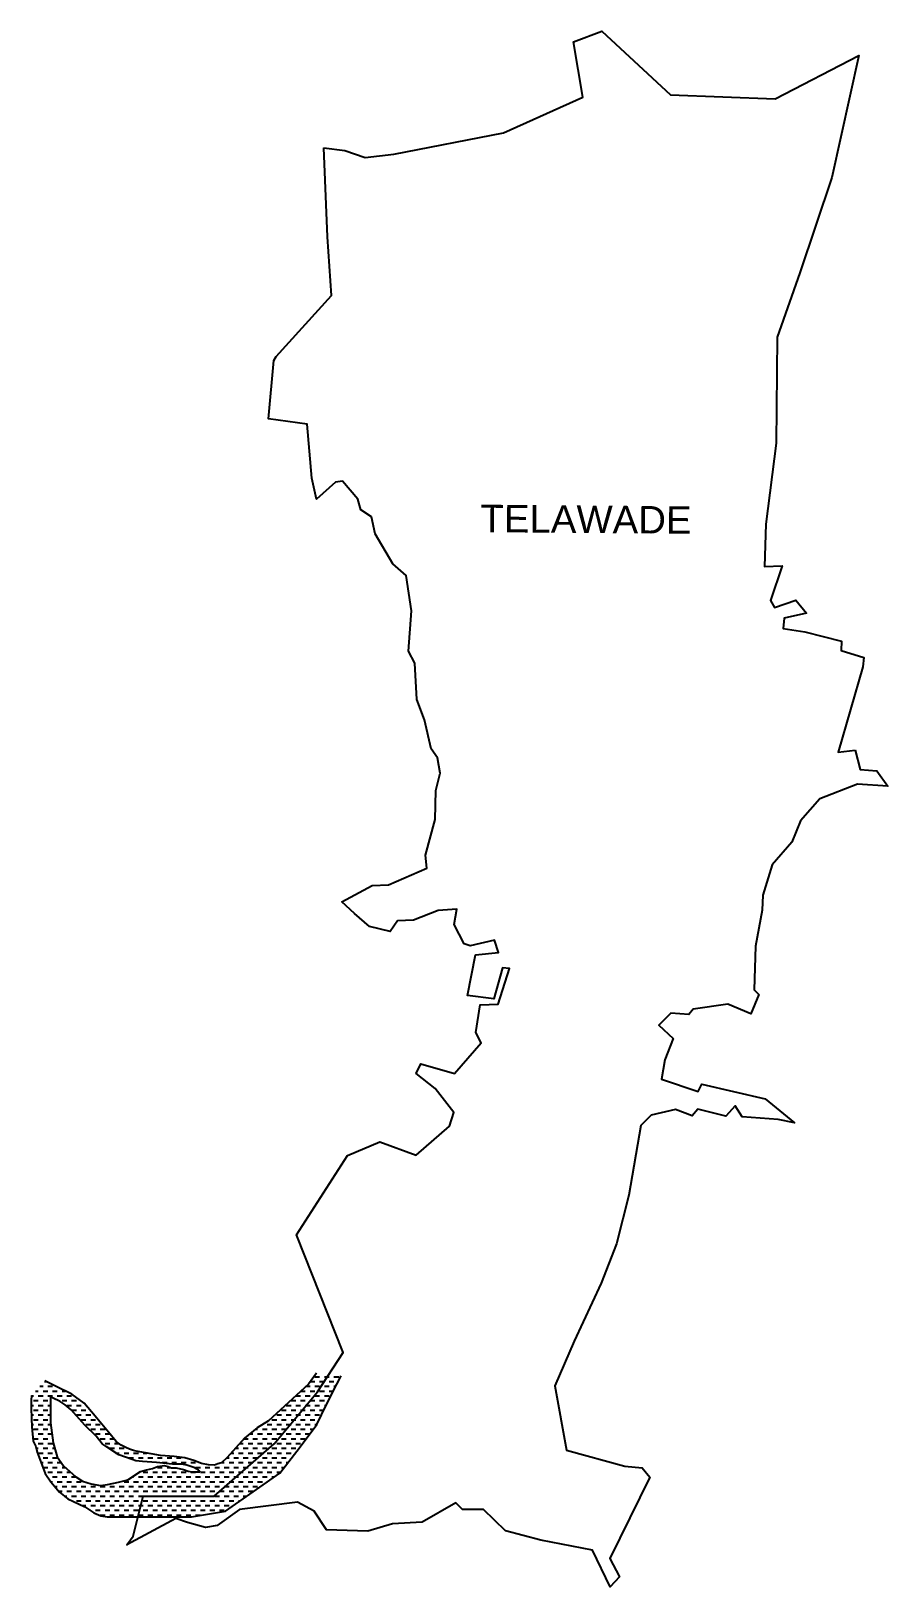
# Model space of a CAD drawing. Header units: metres. Extents: x 284520 to 287372, y 2026062 to 2031238.
import ezdxf

# ---------------------------------------------------------------- set-up
doc = ezdxf.new("R2010")
doc.units = ezdxf.units.M
for name, color, linetype in [('CREEK', 132, 'Continuous'), ('village', 3, 'Continuous'), ('VILLAGE NAME', 250, 'Continuous')]:
    doc.layers.add(name, color=color, linetype=linetype)
doc.styles.get("Standard").update_dxf_attribs({"font": 'simplex.shx'})

msp = doc.modelspace()

# ---------------------------------------------------------------- hatches: boundary and pattern name
at = {"layer": 'CREEK'}
h = msp.add_hatch(dxfattribs=at)
h.set_pattern_fill('DASH', color=256, scale=5)
h.paths.add_polyline_path([(284720.8, 2026644.3), (284696.2, 2026673.6), (284655.3, 2026703.4), (284603.3, 2026729.1), (284565.9, 2026747.6), (284521.3, 2026699.1), (284519.8, 2026681.7), (284519.8, 2026657.7), (284521.4, 2026621.8), (284522.7, 2026594), (284527.1, 2026546.4), (284535.1, 2026529.2), (284540.1, 2026510.5), (284567.1, 2026438.8), (284585.5, 2026411.8), (284614.1, 2026377.3), (284641.5, 2026354.7), (284698.6, 2026327.9), (284729, 2026308.7), (284751.8, 2026298.4), (284772.9, 2026295.3), (284836.3, 2026295.3), (284872.8, 2026295.3), (284938.1, 2026295.3), (285053.6, 2026295.3), (285166.6, 2026314.3), (285247.5, 2026370.8), (285347.3, 2026440.3), (285415.5, 2026527.7), (285470.3, 2026602.7), (285502.4, 2026666.8), (285537.1, 2026736.2), (285551.3, 2026764.5), (285470.2, 2026772.7), (285442.8, 2026736.3), (285309.5, 2026615), (285272.7, 2026591.1), (285229.7, 2026557.1), (285171.9, 2026492.9), (285153.3, 2026474.9), (285141.3, 2026470.9), (285129.8, 2026467.1), (285110.1, 2026468.6), (285086.9, 2026472.3), (285060.9, 2026482.9), (285030.9, 2026491.5), (284995.8, 2026495.7), (284949.9, 2026499), (284869, 2026513.7), (284860.2, 2026515.9), (284846.9, 2026520.7), (284835.2, 2026525.7), (284828.2, 2026528.7), (284819.8, 2026533.9), (284802.9, 2026546.2), (284777.7, 2026576.3), (284749.3, 2026610.2)])
h.paths.add_polyline_path([(284583.8, 2026692.7), (284591.2, 2026690.5), (284616.7, 2026678.9), (284633.6, 2026668.2), (284653.6, 2026651.1), (284698.8, 2026600), (284736.6, 2026564), (284756.1, 2026538.4), (284769.1, 2026529.4), (284811.4, 2026500.9), (284856.4, 2026485.8), (284868.8, 2026481.5), (284890.9, 2026478.7), (284937.2, 2026476.1), (284990.3, 2026470.3), (285006.7, 2026470.3), (285021.9, 2026470.3), (285038.1, 2026467.4), (285061.3, 2026458.8), (285077.3, 2026449.9), (285081.8, 2026447.3), (285081.8, 2026444.4), (285079.9, 2026444.4), (285068.8, 2026444.4), (285056.1, 2026444.4), (285042.3, 2026447.1), (285027, 2026453.1), (285002.1, 2026458.5), (284987.4, 2026458.5), (284975.5, 2026462.8), (284962.2, 2026465.5), (284955.5, 2026464.6), (284940.8, 2026462.7), (284923.5, 2026456.4), (284903.9, 2026451.1), (284883.8, 2026446.1), (284841.3, 2026417.9), (284810.8, 2026410.9), (284774.6, 2026402.6), (284751.1, 2026399.5), (284719.2, 2026404.9), (284691, 2026413.6), (284668.6, 2026428.1), (284627.7, 2026464.5), (284606.7, 2026494.5), (284593, 2026541.4), (284583.8, 2026607.6)], flags=16)

# ---------------------------------------------------------------- linework, layer by layer
at = {"color": 3, "flags": 128}
msp.add_lwpolyline([(285494.2, 2030850.1), (285563.9, 2030840.5)], dxfattribs=at)
at = {"layer": 'CREEK'}
for p, q in [((284583.8, 2026692.7), (284583.8, 2026607.6)), ((284591.2, 2026690.5), (284583.8, 2026692.7)), ((284616.7, 2026678.9), (284591.2, 2026690.5)), ((284633.6, 2026668.2), (284616.7, 2026678.9)), ((284653.6, 2026651.1), (284633.6, 2026668.2)), ((284698.8, 2026600), (284653.6, 2026651.1)), ((284583.8, 2026607.6), (284593, 2026541.4)), ((284736.6, 2026564), (284698.8, 2026600)), ((284593, 2026541.4), (284606.7, 2026494.5)), ((284756.1, 2026538.4), (284736.6, 2026564)), ((284769.1, 2026529.4), (284756.1, 2026538.4)), ((284811.4, 2026500.9), (284769.1, 2026529.4)), ((284606.7, 2026494.5), (284627.7, 2026464.5)), ((284856.4, 2026485.8), (284811.4, 2026500.9)), ((284868.8, 2026481.5), (284856.4, 2026485.8)), ((284890.9, 2026478.7), (284868.8, 2026481.5)), ((284937.2, 2026476.1), (284890.9, 2026478.7)), ((284990.3, 2026470.3), (284937.2, 2026476.1)), ((284627.7, 2026464.5), (284668.6, 2026428.1)), ((284668.6, 2026428.1), (284691, 2026413.6)), ((284841.3, 2026417.9), (284883.8, 2026446.1)), ((284883.8, 2026446.1), (284903.9, 2026451.1)), ((284903.9, 2026451.1), (284923.5, 2026456.4)), ((284923.5, 2026456.4), (284940.8, 2026462.7)), ((284940.8, 2026462.7), (284955.5, 2026464.6)), ((284955.5, 2026464.6), (284962.2, 2026465.5)), ((284962.2, 2026465.5), (284975.5, 2026462.8)), ((284975.5, 2026462.8), (284987.4, 2026458.5)), ((284987.4, 2026458.5), (285002.1, 2026458.5)), ((285006.7, 2026470.3), (284990.3, 2026470.3)), ((285002.1, 2026458.5), (285027, 2026453.1)), ((285021.9, 2026470.3), (285006.7, 2026470.3)), ((285038.1, 2026467.4), (285021.9, 2026470.3)), ((285027, 2026453.1), (285042.3, 2026447.1)), ((285061.3, 2026458.8), (285038.1, 2026467.4)), ((285042.3, 2026447.1), (285056.1, 2026444.4)), ((285056.1, 2026444.4), (285068.8, 2026444.4)), ((285077.3, 2026449.9), (285061.3, 2026458.8)), ((285068.8, 2026444.4), (285079.9, 2026444.4)), ((285081.8, 2026447.3), (285077.3, 2026449.9)), ((285079.9, 2026444.4), (285081.8, 2026444.4)), ((285081.8, 2026444.4), (285081.8, 2026447.3)), ((284691, 2026413.6), (284719.2, 2026404.9)), ((284719.2, 2026404.9), (284751.1, 2026399.5)), ((284751.1, 2026399.5), (284774.6, 2026402.6)), ((284774.6, 2026402.6), (284810.8, 2026410.9)), ((284810.8, 2026410.9), (284841.3, 2026417.9))]:
    msp.add_line(p, q, dxfattribs=at)
at = {"layer": 'CREEK', "flags": 128}
for points in [[(284521.3, 2026699.1), (284519.8, 2026681.7), (284519.8, 2026657.7), (284521.4, 2026621.8), (284522.7, 2026594), (284527.1, 2026546.4), (284535.1, 2026529.2), (284540.1, 2026510.5), (284567.1, 2026438.8), (284585.5, 2026411.8), (284614.1, 2026377.3), (284641.5, 2026354.7), (284698.6, 2026327.9), (284729, 2026308.7), (284751.8, 2026298.4), (284772.9, 2026295.3), (284836.3, 2026295.3), (284872.8, 2026295.3), (284938.1, 2026295.3), (285053.6, 2026295.3), (285166.6, 2026314.3), (285247.5, 2026370.8), (285347.3, 2026440.3), (285415.5, 2026527.7), (285470.3, 2026602.7), (285502.4, 2026666.8), (285537.1, 2026736.2), (285551.3, 2026764.5)], [(285470.2, 2026772.7), (285442.8, 2026736.3), (285309.5, 2026615), (285272.7, 2026591.1), (285229.7, 2026557.1), (285171.9, 2026492.9), (285153.3, 2026474.9), (285141.3, 2026470.9), (285129.8, 2026467.1), (285110.1, 2026468.6), (285086.9, 2026472.3), (285060.9, 2026482.9), (285030.9, 2026491.5), (284995.8, 2026495.7), (284949.9, 2026499), (284869, 2026513.7), (284860.2, 2026515.9), (284846.9, 2026520.7), (284835.2, 2026525.7), (284828.2, 2026528.7), (284819.8, 2026533.9), (284802.9, 2026546.2), (284777.7, 2026576.3), (284749.3, 2026610.2), (284720.8, 2026644.3), (284696.2, 2026673.6), (284655.3, 2026703.4), (284603.3, 2026729.1), (284565.9, 2026747.6)]]:
    msp.add_lwpolyline(points, dxfattribs=at)
at = {"layer": 'village', "color": 3}
for points in [[(285563.9, 2030840.5, 0), (285631.4, 2030817.4, 0), (285727.3, 2030828.7, 0), (286092, 2030899.8, 0), (286355.8, 2031018.2, 0), (286324.7, 2031202, 0), (286419.5, 2031238.1, 0), (286648.1, 2031026.2, 0), (286996.1, 2031012.7, 0), (287274.6, 2031156.8, 0), (287185.4, 2030751.5, 0), (287078.5, 2030434.4, 0), (287003, 2030219.5, 0), (286999.9, 2029867.5, 0), (286965.2, 2029598, 0), (286961, 2029457.2, 0), (287019.7, 2029459.1, 0), (286980.5, 2029343.7, 0), (286994.1, 2029321, 0), (287064.9, 2029345, 0), (287101, 2029302.1, 0), (287026, 2029284.5, 0), (287022.7, 2029250.6, 0), (287095.4, 2029239.7, 0), (287217.5, 2029208.2, 0), (287216.1, 2029177.9, 0), (287291.6, 2029153.7, 0), (287287.7, 2029123, 0), (287206.3, 2028839, 0), (287263.1, 2028846.1, 0)], [(287263.1, 2028846.1, 0), (287279, 2028781.9, 0), (287334.6, 2028777.3, 0), (287371.6, 2028726.5, 0), (287270.4, 2028733, 0), (287145.4, 2028684.2, 0), (287080.4, 2028610.2, 0), (287052.2, 2028539.7, 0), (286986.4, 2028464.7, 0), (286955.8, 2028363.9, 0), (286953.6, 2028313.6, 0), (286930.8, 2028193.2, 0), (286926.5, 2028047.9, 0), (286942.2, 2028032.9, 0), (286915.7, 2027968.4, 0), (286838.4, 2028000.4, 0), (286722.9, 2027984.6, 0), (286709.1, 2027966.6, 0), (286648.8, 2027970.9, 0), (286608.8, 2027931.4, 0), (286656.9, 2027886.8, 0), (286629.3, 2027815.6, 0), (286618.4, 2027750.8, 0), (286739.5, 2027709.7, 0), (286752, 2027734.8, 0), (286963.6, 2027685.4, 0), (287060.2, 2027605.5, 0), (287006.5, 2027617, 0), (286886.8, 2027625.4, 0), (286863.7, 2027662.9, 0), (286832.3, 2027627.7, 0), (286738.7, 2027651.8, 0), (286720.2, 2027629.1, 0), (286665, 2027650.3, 0), (286583.3, 2027631.1, 0), (286549, 2027596.9, 0), (286509.7, 2027365.4, 0), (286467.9, 2027203.9, 0), (286417, 2027072.6, 0), (286327.2, 2026879.9, 0), (286263.4, 2026731.4, 0), (286301.7, 2026516.4, 0), (286496.2, 2026464.2, 0), (286553.1, 2026458.7, 0), (286578.8, 2026427.5, 0), (286446.4, 2026156, 0), (286477.7, 2026095, 0), (286447.4, 2026062.1, 0), (286388.2, 2026184.1, 0), (286216.4, 2026217.2, 0), (286098.7, 2026248.2, 0), (286025.8, 2026319.2, 0), (285955.6, 2026319.8, 0), (285933.5, 2026342.2, 0), (285821.8, 2026277, 0), (285722.2, 2026272.1, 0), (285640.1, 2026246.9, 0), (285503.5, 2026251.6, 0), (285461.4, 2026313.7, 0), (285406.8, 2026344.3, 0), (285213, 2026319.8, 0), (285139, 2026265.9, 0), (285100.6, 2026259.9, 0), (285040.3, 2026276.7, 0), (285001.4, 2026290, 0), (284838.9, 2026202.4, 0), (284859.1, 2026231.3, 0), (284892.3, 2026363.7, 0), (285129.4, 2026363.9, 0), (285329.1, 2026537.9, 0), (285472.9, 2026710.8, 0), (285559, 2026842.1, 0), (285403, 2027233.8, 0), (285573, 2027497.1, 0), (285680.4, 2027542.9, 0), (285801.7, 2027498, 0), (285912.8, 2027594.6, 0), (285927.2, 2027640.7, 0), (285865.2, 2027719.7, 0), (285801.1, 2027769.8, 0), (285817.3, 2027802.6, 0), (285929.4, 2027770.4, 0), (286017.7, 2027872.2, 0), (286000.3, 2027906.3, 0), (286014.1, 2027998.7, 0), (286074.7, 2028001.1, 0), (286112.1, 2028118.9, 0), (286089, 2028121.5, 0), (286059.8, 2028018.1, 0), (285972.3, 2028030, 0), (285999.1, 2028165.3, 0), (286075.6, 2028172.4, 0), (286062.3, 2028213.4, 0), (285981.1, 2028194.6, 0), (285961, 2028201.2, 0), (285928.4, 2028266.3, 0), (285936.7, 2028316.8, 0), (285874.7, 2028312.2, 0), (285793, 2028280.6, 0), (285739, 2028277.7, 0), (285715, 2028242.8, 0), (285646.5, 2028259.6, 0), (285596, 2028302, 0), (285554.5, 2028341.5, 0), (285655.2, 2028395.4, 0), (285709.4, 2028398.2, 0), (285836.9, 2028453.7, 0), (285832.5, 2028496.5, 0), (285864.2, 2028614.6, 0), (285866.6, 2028711.3, 0), (285881.1, 2028769.2, 0), (285872.9, 2028820.4, 0), (285851.2, 2028850.4, 0), (285829.1, 2028947.2, 0), (285803.1, 2029014.8, 0), (285796.8, 2029135.1, 0), (285775.8, 2029174.8, 0), (285786.2, 2029309.1, 0), (285767.7, 2029427.4, 0), (285723.3, 2029465.3, 0), (285664.5, 2029566.1, 0), (285652.9, 2029622, 0), (285617.1, 2029645.3, 0), (285607.1, 2029680.9, 0), (285556.2, 2029741.3, 0), (285533.1, 2029737.7, 0), (285470, 2029681.4, 0), (285454.2, 2029750.8, 0), (285438.3, 2029929.9, 0), (285310.4, 2029948.2, 0), (285327.4, 2030142.4, 0), (285335.2, 2030155.6, 0), (285519.6, 2030358, 0), (285506.7, 2030553.6, 0), (285494.2, 2030850.1, 0)]]:
    msp.add_polyline3d(points, dxfattribs=at)

# ---------------------------------------------------------------- texts
at = {"layer": 'VILLAGE NAME', "insert": (286015.9, 2029662.6), "char_height": 91.425, "attachment_point": 1, "rotation": 359.5442}
msp.add_mtext_dynamic_manual_height_columns('{\\fArial|b0|i0|c0|p34;TELAWADE}', width=782.682, gutter_width=457.1, heights=[0], dxfattribs=at)

doc.saveas('drawing.dxf')
